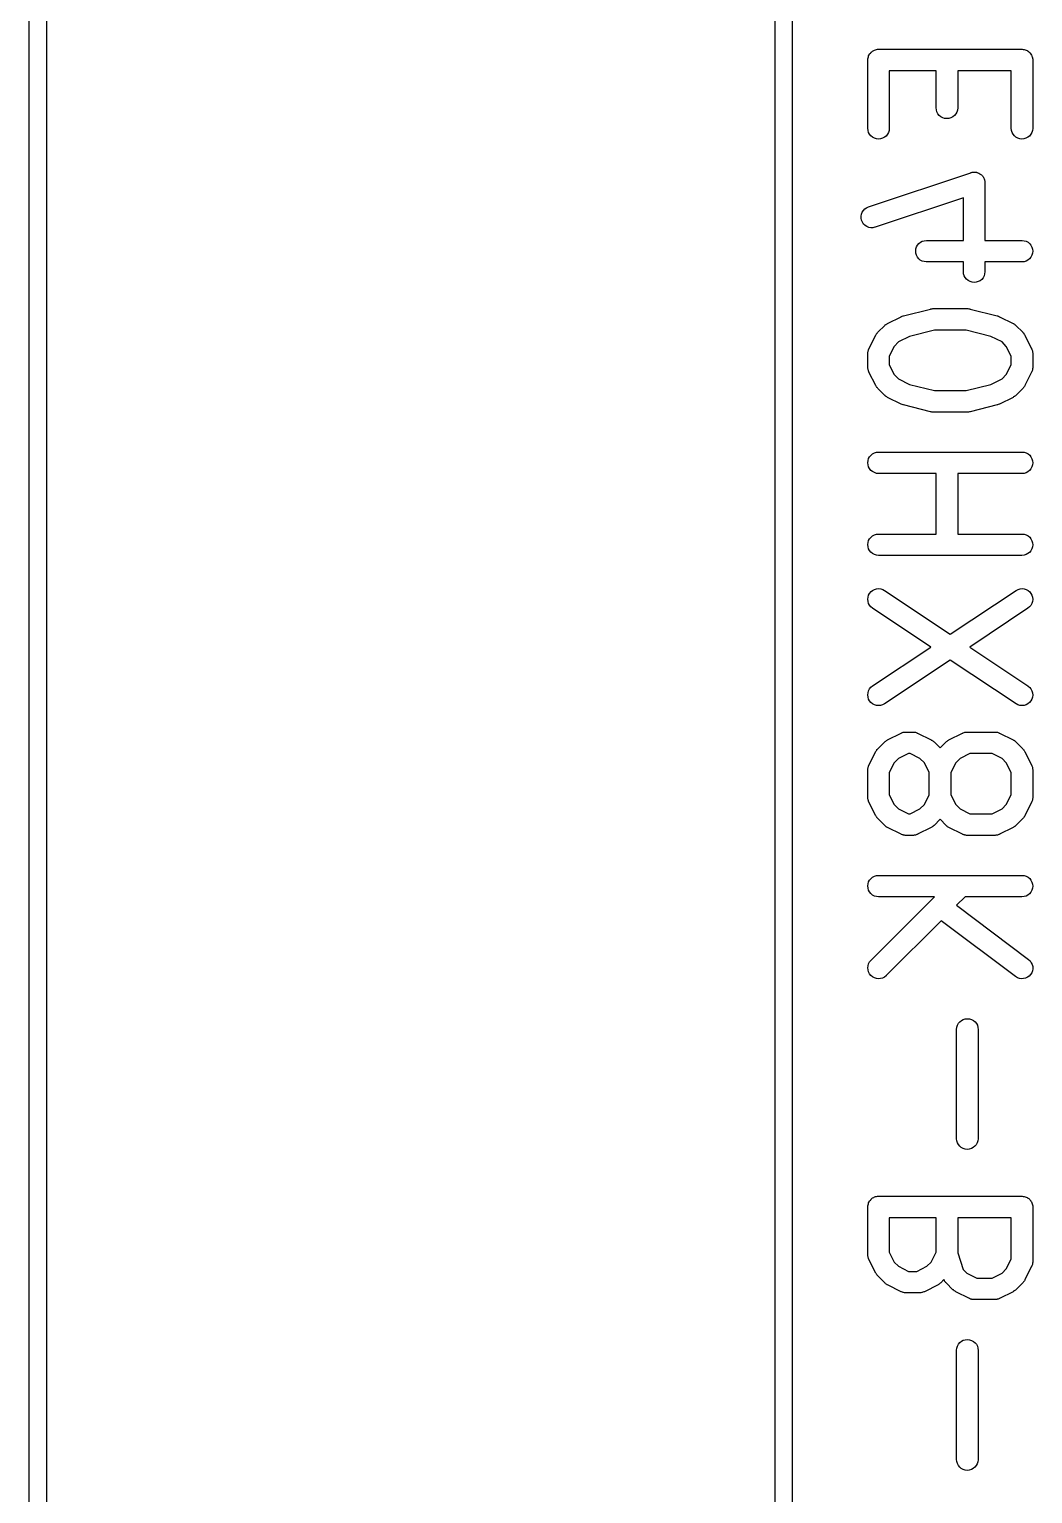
# Model space of a CAD drawing. Extents: x 128.2 to 145.3, y -152 to -87.2.
# Drawn here: x 128.15 to 135.15, y -130.2 to -119.99 of the extents above; entities that cross this region are included whole.
import ezdxf

# ---------------------------------------------------------------- set-up
doc = ezdxf.new("R2010")
doc.units = 0
doc.layers.add('BLACK', color=7, linetype='CONTINUOUS')

msp = doc.modelspace()

# ---------------------------------------------------------------- linework, layer by layer
at = {"layer": 'BLACK', "linetype": 'CONTINUOUS'}
for p, q in [((128.15, -139.757), (128.15, -88.8429)), ((128.27, -88.9), (128.27, -139.7)), ((133.35, -139.7), (133.35, -91.5)), ((133.47, -91.4429), (133.47, -139.757)), ((133.997, -120.204), (133.998, -120.197)), ((133.997, -120.205), (133.997, -120.204)), ((133.997, -120.204), (133.997, -120.204)), ((133.997, -120.204), (133.997, -120.204)), ((133.997, -120.204), (133.997, -120.204)), ((133.997, -120.681), (133.997, -120.205)), ((133.998, -120.197), (133.999, -120.19)), ((133.999, -120.189), (134.001, -120.182)), ((133.999, -120.19), (133.999, -120.189)), ((133.999, -120.189), (133.999, -120.189)), ((134.001, -120.182), (134.003, -120.176)), ((134.003, -120.175), (134.007, -120.169)), ((134.003, -120.176), (134.003, -120.175)), ((134.003, -120.175), (134.003, -120.175)), ((134.007, -120.169), (134.01, -120.163)), ((134.01, -120.162), (134.015, -120.157)), ((134.01, -120.163), (134.01, -120.162)), ((134.01, -120.163), (134.01, -120.163)), ((134.015, -120.157), (134.02, -120.152)), ((134.02, -120.151), (134.025, -120.147)), ((134.02, -120.152), (134.02, -120.151)), ((134.02, -120.151), (134.02, -120.151)), ((134.025, -120.147), (134.031, -120.142)), ((134.031, -120.142), (134.038, -120.139)), ((134.031, -120.142), (134.031, -120.142)), ((134.031, -120.142), (134.031, -120.142)), ((134.038, -120.139), (134.044, -120.135)), ((134.044, -120.135), (134.051, -120.133)), ((134.044, -120.135), (134.044, -120.135)), ((134.044, -120.135), (134.044, -120.135)), ((134.051, -120.133), (134.058, -120.131)), ((134.058, -120.131), (134.065, -120.13)), ((134.058, -120.131), (134.058, -120.131)), ((134.058, -120.131), (134.058, -120.131)), ((134.065, -120.13), (134.072, -120.13)), ((134.072, -120.13), (135.072, -120.13)), ((135.072, -120.13), (135.073, -120.13)), ((135.073, -120.13), (135.073, -120.13)), ((135.073, -120.13), (135.073, -120.13)), ((135.073, -120.13), (135.073, -120.13)), ((135.073, -120.13), (135.08, -120.131)), ((135.08, -120.131), (135.087, -120.131)), ((135.087, -120.131), (135.088, -120.131)), ((135.088, -120.131), (135.088, -120.131)), ((135.088, -120.131), (135.095, -120.134)), ((135.095, -120.134), (135.101, -120.136)), ((135.101, -120.136), (135.102, -120.136)), ((135.102, -120.136), (135.102, -120.136)), ((135.102, -120.136), (135.108, -120.139)), ((135.108, -120.139), (135.114, -120.143)), ((135.114, -120.143), (135.115, -120.143)), ((135.115, -120.143), (135.115, -120.143)), ((135.115, -120.143), (135.12, -120.147)), ((135.12, -120.147), (135.126, -120.152)), ((135.126, -120.152), (135.126, -120.152)), ((135.126, -120.152), (135.126, -120.152)), ((135.126, -120.152), (135.13, -120.158)), ((135.13, -120.158), (135.135, -120.163)), ((135.135, -120.163), (135.135, -120.163)), ((135.135, -120.163), (135.135, -120.164)), ((135.135, -120.164), (135.138, -120.17)), ((135.138, -120.17), (135.142, -120.176)), ((135.142, -120.176), (135.142, -120.176)), ((135.142, -120.176), (135.142, -120.177)), ((135.142, -120.177), (135.144, -120.183)), ((135.144, -120.183), (135.146, -120.19)), ((135.146, -120.19), (135.146, -120.19)), ((135.146, -120.19), (135.146, -120.191)), ((135.146, -120.191), (135.147, -120.198)), ((135.147, -120.198), (135.147, -120.205)), ((135.147, -120.205), (135.147, -120.681)), ((134.474, -120.28), (134.147, -120.28)), ((134.147, -120.28), (134.147, -120.681)), ((134.474, -120.538), (134.474, -120.28)), ((134.997, -120.28), (134.624, -120.28)), ((134.624, -120.28), (134.624, -120.538)), ((134.997, -120.681), (134.997, -120.28)), ((134.475, -120.553), (134.474, -120.538)), ((134.479, -120.567), (134.475, -120.553)), ((134.486, -120.58), (134.479, -120.567)), ((134.495, -120.591), (134.486, -120.58)), ((134.507, -120.6), (134.495, -120.591)), ((134.52, -120.607), (134.507, -120.6)), ((134.533, -120.612), (134.52, -120.607)), ((134.548, -120.613), (134.533, -120.612)), ((134.563, -120.612), (134.548, -120.613)), ((134.577, -120.608), (134.563, -120.612)), ((134.59, -120.601), (134.577, -120.608)), ((134.601, -120.592), (134.59, -120.601)), ((134.61, -120.58), (134.601, -120.592)), ((134.618, -120.568), (134.61, -120.58)), ((134.622, -120.554), (134.618, -120.568)), ((134.624, -120.539), (134.622, -120.554)), ((134.624, -120.538), (134.624, -120.539)), ((133.999, -120.696), (133.997, -120.681)), ((134.003, -120.71), (133.999, -120.696)), ((134.01, -120.722), (134.003, -120.71)), ((134.019, -120.734), (134.01, -120.722)), ((134.03, -120.743), (134.019, -120.734)), ((134.125, -120.735), (134.113, -120.744)), ((134.134, -120.723), (134.125, -120.735)), ((134.141, -120.71), (134.134, -120.723)), ((134.146, -120.697), (134.141, -120.71)), ((134.147, -120.682), (134.146, -120.697)), ((134.147, -120.681), (134.147, -120.682)), ((134.999, -120.696), (134.997, -120.681)), ((135.003, -120.71), (134.999, -120.696)), ((135.01, -120.722), (135.003, -120.71)), ((135.019, -120.734), (135.01, -120.722)), ((135.03, -120.743), (135.019, -120.734)), ((135.125, -120.735), (135.113, -120.744)), ((135.134, -120.723), (135.125, -120.735)), ((135.141, -120.71), (135.134, -120.723)), ((135.146, -120.697), (135.141, -120.71)), ((135.147, -120.682), (135.146, -120.697)), ((135.147, -120.681), (135.147, -120.682)), ((134.043, -120.75), (134.03, -120.743)), ((134.057, -120.754), (134.043, -120.75)), ((134.072, -120.756), (134.057, -120.754)), ((134.086, -120.755), (134.072, -120.756)), ((134.1, -120.75), (134.086, -120.755)), ((134.113, -120.744), (134.1, -120.75)), ((135.043, -120.75), (135.03, -120.743)), ((135.057, -120.754), (135.043, -120.75)), ((135.072, -120.756), (135.057, -120.754)), ((135.086, -120.755), (135.072, -120.756)), ((135.1, -120.75), (135.086, -120.755)), ((135.113, -120.744), (135.1, -120.75)), ((134.001, -121.229), (134.715, -120.991)), ((134.715, -120.991), (134.716, -120.99)), ((134.716, -120.99), (134.721, -120.989)), ((134.721, -120.989), (134.725, -120.988)), ((134.725, -120.988), (134.728, -120.988)), ((134.728, -120.988), (134.731, -120.987)), ((134.731, -120.987), (134.735, -120.987)), ((134.735, -120.987), (134.74, -120.987)), ((134.74, -120.987), (134.742, -120.987)), ((134.742, -120.987), (134.745, -120.987)), ((134.745, -120.987), (134.75, -120.988)), ((134.75, -120.988), (134.754, -120.988)), ((134.754, -120.988), (134.757, -120.989)), ((134.757, -120.989), (134.76, -120.99)), ((134.76, -120.99), (134.764, -120.991)), ((134.764, -120.991), (134.768, -120.993)), ((134.768, -120.993), (134.771, -120.994)), ((134.771, -120.994), (134.773, -120.995)), ((134.773, -120.995), (134.777, -120.998)), ((134.777, -120.998), (134.781, -121)), ((134.781, -121), (134.783, -121.002)), ((134.783, -121.002), (134.786, -121.003)), ((134.786, -121.003), (134.789, -121.006)), ((134.789, -121.006), (134.792, -121.009)), ((134.792, -121.009), (134.794, -121.011)), ((134.794, -121.011), (134.796, -121.013)), ((134.796, -121.013), (134.799, -121.017)), ((134.799, -121.017), (134.802, -121.02)), ((134.802, -121.02), (134.803, -121.023)), ((134.803, -121.023), (134.804, -121.025)), ((134.804, -121.025), (134.806, -121.029)), ((134.806, -121.029), (134.808, -121.033)), ((134.808, -121.033), (134.809, -121.036)), ((134.809, -121.036), (134.81, -121.039)), ((134.81, -121.039), (134.811, -121.043)), ((134.811, -121.043), (134.813, -121.047)), ((134.813, -121.047), (134.813, -121.05)), ((134.813, -121.05), (134.814, -121.053)), ((134.814, -121.053), (134.814, -121.057)), ((134.814, -121.057), (134.814, -121.062)), ((134.814, -121.062), (134.814, -121.463)), ((133.966, -121.254), (133.976, -121.243)), ((133.976, -121.243), (133.988, -121.235)), ((133.988, -121.235), (134.001, -121.229)), ((134.664, -121.166), (134.048, -121.371)), ((134.664, -121.463), (134.664, -121.166)), ((133.95, -121.294), (133.953, -121.28)), ((133.95, -121.309), (133.95, -121.294)), ((133.953, -121.323), (133.95, -121.309)), ((133.953, -121.28), (133.958, -121.266)), ((133.959, -121.337), (133.953, -121.323)), ((133.958, -121.266), (133.966, -121.254)), ((133.968, -121.349), (133.959, -121.337)), ((133.978, -121.359), (133.968, -121.349)), ((133.991, -121.367), (133.978, -121.359)), ((134.004, -121.372), (133.991, -121.367)), ((134.019, -121.375), (134.004, -121.372)), ((134.033, -121.375), (134.019, -121.375)), ((134.047, -121.371), (134.033, -121.375)), ((134.048, -121.371), (134.047, -121.371)), ((134.331, -121.538), (134.332, -121.523)), ((134.332, -121.552), (134.331, -121.538)), ((134.332, -121.523), (134.337, -121.509)), ((134.336, -121.566), (134.332, -121.552)), ((134.337, -121.509), (134.344, -121.496)), ((134.344, -121.496), (134.353, -121.485)), ((134.353, -121.485), (134.364, -121.476)), ((134.364, -121.476), (134.377, -121.469)), ((134.377, -121.469), (134.391, -121.465)), ((134.391, -121.465), (134.406, -121.463)), ((134.406, -121.463), (134.664, -121.463)), ((134.814, -121.463), (135.072, -121.463)), ((135.072, -121.463), (135.073, -121.463)), ((135.073, -121.463), (135.088, -121.465)), ((135.088, -121.465), (135.102, -121.469)), ((135.102, -121.469), (135.115, -121.476)), ((135.115, -121.476), (135.126, -121.486)), ((135.126, -121.486), (135.135, -121.497)), ((135.135, -121.497), (135.142, -121.51)), ((135.142, -121.51), (135.146, -121.524)), ((135.146, -121.524), (135.147, -121.539)), ((135.147, -121.539), (135.146, -121.553)), ((134.343, -121.579), (134.336, -121.566)), ((134.352, -121.591), (134.343, -121.579)), ((134.363, -121.6), (134.352, -121.591)), ((134.376, -121.607), (134.363, -121.6)), ((134.39, -121.611), (134.376, -121.607)), ((134.405, -121.613), (134.39, -121.611)), ((134.406, -121.613), (134.405, -121.613)), ((134.664, -121.613), (134.406, -121.613)), ((134.664, -121.681), (134.664, -121.613)), ((135.072, -121.613), (134.814, -121.613)), ((134.814, -121.613), (134.814, -121.681)), ((135.087, -121.612), (135.072, -121.613)), ((135.101, -121.607), (135.087, -121.612)), ((135.114, -121.601), (135.101, -121.607)), ((135.125, -121.591), (135.114, -121.601)), ((135.135, -121.58), (135.125, -121.591)), ((135.142, -121.567), (135.135, -121.58)), ((135.146, -121.553), (135.142, -121.567)), ((134.665, -121.696), (134.664, -121.681)), ((134.67, -121.71), (134.665, -121.696)), ((134.677, -121.722), (134.67, -121.71)), ((134.686, -121.734), (134.677, -121.722)), ((134.697, -121.743), (134.686, -121.734)), ((134.71, -121.75), (134.697, -121.743)), ((134.724, -121.754), (134.71, -121.75)), ((134.739, -121.756), (134.724, -121.754)), ((134.753, -121.755), (134.739, -121.756)), ((134.767, -121.75), (134.753, -121.755)), ((134.78, -121.744), (134.767, -121.75)), ((134.792, -121.735), (134.78, -121.744)), ((134.801, -121.723), (134.792, -121.735)), ((134.808, -121.71), (134.801, -121.723)), ((134.812, -121.697), (134.808, -121.71)), ((134.814, -121.682), (134.812, -121.697)), ((134.814, -121.681), (134.814, -121.682)), ((134.245, -121.989), (134.435, -121.942)), ((134.435, -121.942), (134.436, -121.941)), ((134.436, -121.941), (134.437, -121.941)), ((134.437, -121.941), (134.439, -121.941)), ((134.439, -121.941), (134.445, -121.94)), ((134.445, -121.94), (134.451, -121.939)), ((134.451, -121.939), (134.452, -121.939)), ((134.452, -121.939), (134.453, -121.939)), ((134.453, -121.939), (134.691, -121.939)), ((134.691, -121.939), (134.692, -121.939)), ((134.692, -121.939), (134.694, -121.939)), ((134.694, -121.939), (134.695, -121.939)), ((134.695, -121.939), (134.701, -121.94)), ((134.701, -121.94), (134.707, -121.941)), ((134.707, -121.941), (134.708, -121.941)), ((134.708, -121.941), (134.71, -121.942)), ((134.71, -121.942), (134.9, -121.989)), ((134.067, -122.104), (134.115, -122.056)), ((134.115, -122.056), (134.119, -122.053)), ((134.115, -122.056), (134.115, -122.056)), ((134.119, -122.053), (134.122, -122.05)), ((134.122, -122.05), (134.124, -122.049)), ((134.124, -122.049), (134.127, -122.047)), ((134.127, -122.047), (134.131, -122.045)), ((134.131, -122.045), (134.134, -122.042)), ((134.134, -122.042), (134.229, -121.995)), ((134.229, -121.995), (134.23, -121.994)), ((134.23, -121.994), (134.231, -121.994)), ((134.231, -121.994), (134.237, -121.992)), ((134.231, -121.994), (134.231, -121.994)), ((134.237, -121.992), (134.244, -121.989)), ((134.244, -121.989), (134.244, -121.989)), ((134.244, -121.989), (134.245, -121.989)), ((134.9, -121.989), (134.901, -121.989)), ((134.901, -121.989), (134.901, -121.99)), ((134.901, -121.99), (134.902, -121.99)), ((134.902, -121.99), (134.908, -121.992)), ((134.908, -121.992), (134.915, -121.995)), ((134.915, -121.995), (134.915, -121.995)), ((134.915, -121.995), (134.915, -121.995)), ((134.915, -121.995), (135.011, -122.042)), ((135.011, -122.042), (135.012, -122.043)), ((135.012, -122.043), (135.015, -122.045)), ((135.015, -122.045), (135.019, -122.047)), ((135.019, -122.047), (135.021, -122.049)), ((135.021, -122.049), (135.024, -122.051)), ((135.024, -122.051), (135.027, -122.054)), ((135.027, -122.054), (135.03, -122.056)), ((135.03, -122.056), (135.078, -122.104)), ((134.005, -122.219), (134.053, -122.124)), ((134.053, -122.123), (134.056, -122.119)), ((134.053, -122.124), (134.053, -122.123)), ((134.056, -122.119), (134.058, -122.115)), ((134.058, -122.115), (134.06, -122.113)), ((134.06, -122.113), (134.061, -122.11)), ((134.061, -122.11), (134.064, -122.107)), ((134.064, -122.107), (134.067, -122.104)), ((134.289, -122.133), (134.212, -122.171)), ((134.463, -122.089), (134.289, -122.133)), ((134.682, -122.089), (134.463, -122.089)), ((134.856, -122.133), (134.682, -122.089)), ((134.933, -122.171), (134.856, -122.133)), ((135.078, -122.104), (135.079, -122.105)), ((135.079, -122.105), (135.081, -122.108)), ((135.081, -122.108), (135.084, -122.111)), ((135.084, -122.111), (135.086, -122.114)), ((135.086, -122.114), (135.088, -122.116)), ((135.088, -122.116), (135.09, -122.12)), ((135.09, -122.12), (135.092, -122.124)), ((135.092, -122.124), (135.139, -122.219)), ((133.997, -122.251), (133.998, -122.249)), ((133.997, -122.252), (133.997, -122.251)), ((133.997, -122.348), (133.997, -122.252)), ((133.998, -122.242), (133.999, -122.237)), ((133.998, -122.247), (133.998, -122.242)), ((133.998, -122.249), (133.998, -122.247)), ((133.999, -122.237), (134, -122.235)), ((134, -122.233), (134.002, -122.228)), ((134, -122.235), (134, -122.233)), ((134.002, -122.228), (134.003, -122.223)), ((134.003, -122.223), (134.005, -122.221)), ((134.005, -122.221), (134.005, -122.219)), ((134.182, -122.202), (134.147, -122.27)), ((134.212, -122.171), (134.182, -122.202)), ((134.963, -122.202), (134.933, -122.171)), ((134.997, -122.27), (134.963, -122.202)), ((135.139, -122.219), (135.14, -122.22)), ((135.14, -122.22), (135.141, -122.222)), ((135.141, -122.222), (135.142, -122.224)), ((135.142, -122.224), (135.143, -122.229)), ((135.143, -122.229), (135.145, -122.234)), ((135.145, -122.234), (135.145, -122.236)), ((135.145, -122.236), (135.146, -122.238)), ((135.146, -122.238), (135.146, -122.243)), ((135.146, -122.243), (135.147, -122.248)), ((135.147, -122.248), (135.147, -122.25)), ((135.147, -122.25), (135.147, -122.252)), ((135.147, -122.252), (135.147, -122.348)), ((133.998, -122.35), (133.997, -122.348)), ((133.998, -122.352), (133.998, -122.35)), ((133.998, -122.357), (133.998, -122.352)), ((133.999, -122.362), (133.998, -122.357)), ((133.999, -122.364), (133.999, -122.362)), ((134, -122.366), (133.999, -122.364)), ((134.002, -122.371), (134, -122.366)), ((134.147, -122.27), (134.147, -122.33)), ((134.147, -122.33), (134.182, -122.398)), ((134.963, -122.398), (134.997, -122.33)), ((134.997, -122.33), (134.997, -122.27)), ((135.145, -122.367), (135.143, -122.372)), ((135.146, -122.363), (135.145, -122.365)), ((135.145, -122.365), (135.145, -122.367)), ((135.147, -122.353), (135.146, -122.358)), ((135.146, -122.358), (135.146, -122.363)), ((135.147, -122.348), (135.147, -122.349)), ((135.147, -122.349), (135.147, -122.351)), ((135.147, -122.351), (135.147, -122.353)), ((134.003, -122.376), (134.002, -122.371)), ((134.004, -122.378), (134.003, -122.376)), ((134.005, -122.38), (134.004, -122.378)), ((134.005, -122.381), (134.005, -122.38)), ((134.053, -122.476), (134.005, -122.381)), ((134.182, -122.398), (134.212, -122.429)), ((134.212, -122.429), (134.289, -122.467)), ((134.289, -122.467), (134.463, -122.511)), ((134.682, -122.511), (134.856, -122.467)), ((134.856, -122.467), (134.933, -122.429)), ((134.933, -122.429), (134.963, -122.398)), ((135.139, -122.381), (135.092, -122.476)), ((135.14, -122.379), (135.139, -122.381)), ((135.141, -122.377), (135.14, -122.379)), ((135.143, -122.372), (135.141, -122.377)), ((134.055, -122.48), (134.053, -122.476)), ((134.057, -122.484), (134.055, -122.48)), ((134.059, -122.486), (134.057, -122.484)), ((134.061, -122.489), (134.059, -122.486)), ((134.064, -122.492), (134.061, -122.489)), ((134.066, -122.495), (134.064, -122.492)), ((134.067, -122.496), (134.066, -122.495)), ((134.115, -122.544), (134.067, -122.496)), ((134.118, -122.546), (134.115, -122.544)), ((134.121, -122.549), (134.118, -122.546)), ((134.123, -122.551), (134.121, -122.549)), ((134.126, -122.553), (134.123, -122.551)), ((134.13, -122.555), (134.126, -122.553)), ((134.133, -122.557), (134.13, -122.555)), ((134.134, -122.558), (134.133, -122.557)), ((134.229, -122.605), (134.134, -122.558)), ((134.463, -122.511), (134.682, -122.511)), ((135.011, -122.558), (134.915, -122.605)), ((135.014, -122.555), (135.011, -122.558)), ((135.018, -122.553), (135.014, -122.555)), ((135.02, -122.551), (135.018, -122.553)), ((135.023, -122.55), (135.02, -122.551)), ((135.026, -122.547), (135.023, -122.55)), ((135.029, -122.544), (135.026, -122.547)), ((135.03, -122.544), (135.029, -122.544)), ((135.078, -122.496), (135.03, -122.544)), ((135.08, -122.493), (135.078, -122.496)), ((135.083, -122.49), (135.08, -122.493)), ((135.085, -122.487), (135.083, -122.49)), ((135.087, -122.485), (135.085, -122.487)), ((135.089, -122.481), (135.087, -122.485)), ((135.091, -122.477), (135.089, -122.481)), ((135.092, -122.476), (135.091, -122.477)), ((134.23, -122.605), (134.229, -122.605)), ((134.236, -122.608), (134.23, -122.605)), ((134.23, -122.605), (134.23, -122.605)), ((134.243, -122.61), (134.236, -122.608)), ((134.244, -122.611), (134.243, -122.61)), ((134.243, -122.61), (134.243, -122.61)), ((134.245, -122.611), (134.244, -122.611)), ((134.435, -122.658), (134.245, -122.611)), ((134.436, -122.659), (134.435, -122.658)), ((134.438, -122.659), (134.436, -122.659)), ((134.444, -122.66), (134.438, -122.659)), ((134.45, -122.661), (134.444, -122.66)), ((134.451, -122.661), (134.45, -122.661)), ((134.452, -122.661), (134.451, -122.661)), ((134.453, -122.661), (134.452, -122.661)), ((134.691, -122.661), (134.453, -122.661)), ((134.693, -122.661), (134.691, -122.661)), ((134.694, -122.661), (134.693, -122.661)), ((134.7, -122.66), (134.694, -122.661)), ((134.706, -122.659), (134.7, -122.66)), ((134.707, -122.659), (134.706, -122.659)), ((134.709, -122.659), (134.707, -122.659)), ((134.71, -122.658), (134.709, -122.659)), ((134.9, -122.611), (134.71, -122.658)), ((134.901, -122.611), (134.9, -122.611)), ((134.9, -122.611), (134.9, -122.611)), ((134.907, -122.608), (134.901, -122.611)), ((134.914, -122.606), (134.907, -122.608)), ((134.915, -122.606), (134.914, -122.606)), ((134.914, -122.606), (134.914, -122.606)), ((134.915, -122.605), (134.915, -122.606)), ((134.003, -122.985), (134.01, -122.972)), ((134.01, -122.972), (134.02, -122.961)), ((134.02, -122.961), (134.031, -122.952)), ((134.031, -122.952), (134.044, -122.945)), ((134.044, -122.945), (134.058, -122.941)), ((134.058, -122.941), (134.072, -122.939)), ((134.072, -122.939), (135.072, -122.939)), ((135.072, -122.939), (135.073, -122.939)), ((135.073, -122.939), (135.088, -122.941)), ((135.088, -122.941), (135.102, -122.945)), ((135.102, -122.945), (135.115, -122.952)), ((135.115, -122.952), (135.126, -122.962)), ((135.126, -122.962), (135.135, -122.973)), ((135.135, -122.973), (135.142, -122.986)), ((133.997, -123.014), (133.999, -122.999)), ((133.999, -123.028), (133.997, -123.014)), ((133.999, -122.999), (134.003, -122.985)), ((134.003, -123.042), (133.999, -123.028)), ((134.01, -123.055), (134.003, -123.042)), ((134.019, -123.067), (134.01, -123.055)), ((134.03, -123.076), (134.019, -123.067)), ((134.043, -123.083), (134.03, -123.076)), ((134.057, -123.088), (134.043, -123.083)), ((135.101, -123.084), (135.087, -123.088)), ((135.114, -123.077), (135.101, -123.084)), ((135.125, -123.068), (135.114, -123.077)), ((135.135, -123.056), (135.125, -123.068)), ((135.142, -123.043), (135.135, -123.056)), ((135.142, -122.986), (135.146, -123)), ((135.146, -123.029), (135.142, -123.043)), ((135.146, -123), (135.147, -123.015)), ((135.147, -123.015), (135.146, -123.029)), ((134.071, -123.089), (134.057, -123.088)), ((134.072, -123.089), (134.071, -123.089)), ((134.474, -123.089), (134.072, -123.089)), ((134.474, -123.511), (134.474, -123.089)), ((135.072, -123.089), (134.624, -123.089)), ((134.624, -123.089), (134.624, -123.511)), ((135.087, -123.088), (135.072, -123.089)), ((133.997, -123.585), (133.999, -123.571)), ((133.999, -123.6), (133.997, -123.585)), ((133.999, -123.571), (134.003, -123.557)), ((134.003, -123.557), (134.01, -123.544)), ((134.01, -123.544), (134.02, -123.532)), ((134.02, -123.532), (134.031, -123.523)), ((134.031, -123.523), (134.044, -123.516)), ((134.044, -123.516), (134.058, -123.512)), ((134.058, -123.512), (134.072, -123.511)), ((134.072, -123.511), (134.474, -123.511)), ((134.624, -123.511), (135.072, -123.511)), ((135.072, -123.511), (135.073, -123.511)), ((135.073, -123.511), (135.088, -123.512)), ((135.088, -123.512), (135.102, -123.517)), ((135.102, -123.517), (135.115, -123.524)), ((135.115, -123.524), (135.126, -123.533)), ((135.126, -123.533), (135.135, -123.545)), ((135.135, -123.545), (135.142, -123.558)), ((135.142, -123.558), (135.146, -123.572)), ((135.146, -123.572), (135.147, -123.586)), ((135.147, -123.586), (135.146, -123.601)), ((134.003, -123.614), (133.999, -123.6)), ((134.01, -123.627), (134.003, -123.614)), ((134.019, -123.638), (134.01, -123.627)), ((134.03, -123.648), (134.019, -123.638)), ((134.043, -123.655), (134.03, -123.648)), ((134.057, -123.659), (134.043, -123.655)), ((134.071, -123.661), (134.057, -123.659)), ((134.072, -123.661), (134.071, -123.661)), ((135.072, -123.661), (134.072, -123.661)), ((135.087, -123.659), (135.072, -123.661)), ((135.101, -123.655), (135.087, -123.659)), ((135.114, -123.648), (135.101, -123.655)), ((135.125, -123.639), (135.114, -123.648)), ((135.135, -123.628), (135.125, -123.639)), ((135.142, -123.615), (135.135, -123.628)), ((135.146, -123.601), (135.142, -123.615)), ((134.031, -123.904), (134.044, -123.897)), ((134.044, -123.897), (134.058, -123.893)), ((134.058, -123.893), (134.072, -123.892)), ((134.072, -123.892), (134.087, -123.893)), ((134.087, -123.893), (134.101, -123.897)), ((134.101, -123.897), (134.114, -123.904)), ((135.032, -123.904), (135.045, -123.897)), ((135.045, -123.897), (135.059, -123.893)), ((135.059, -123.893), (135.073, -123.892)), ((135.073, -123.892), (135.088, -123.893)), ((135.088, -123.893), (135.102, -123.898)), ((135.102, -123.898), (135.115, -123.905)), ((133.997, -123.966), (133.999, -123.951)), ((133.999, -123.981), (133.997, -123.966)), ((133.999, -123.951), (134.003, -123.937)), ((134.003, -123.995), (133.999, -123.981)), ((134.003, -123.937), (134.01, -123.925)), ((134.01, -124.008), (134.003, -123.995)), ((134.01, -123.925), (134.02, -123.913)), ((134.02, -123.913), (134.031, -123.904)), ((134.114, -123.904), (134.572, -124.21)), ((134.572, -124.21), (135.031, -123.904)), ((135.031, -123.904), (135.032, -123.904)), ((135.115, -123.905), (135.126, -123.914)), ((135.126, -123.914), (135.135, -123.925)), ((135.135, -123.925), (135.142, -123.938)), ((135.142, -123.996), (135.135, -124.009)), ((135.142, -123.938), (135.146, -123.952)), ((135.146, -123.982), (135.142, -123.996)), ((135.146, -123.952), (135.147, -123.967)), ((135.147, -123.967), (135.146, -123.982)), ((134.019, -124.019), (134.01, -124.008)), ((134.03, -124.028), (134.019, -124.019)), ((134.031, -124.029), (134.03, -124.028)), ((134.437, -124.3), (134.031, -124.029)), ((135.114, -124.029), (134.708, -124.3)), ((135.125, -124.02), (135.114, -124.029)), ((135.135, -124.009), (135.125, -124.02)), ((134.031, -124.571), (134.437, -124.3)), ((134.708, -124.3), (135.114, -124.571)), ((134.572, -124.39), (134.114, -124.696)), ((135.031, -124.696), (134.572, -124.39)), ((133.999, -124.618), (134.003, -124.604)), ((134.003, -124.604), (134.01, -124.591)), ((134.01, -124.591), (134.019, -124.58)), ((134.019, -124.58), (134.031, -124.571)), ((135.114, -124.571), (135.115, -124.572)), ((135.115, -124.572), (135.126, -124.581)), ((135.126, -124.581), (135.135, -124.592)), ((135.135, -124.592), (135.142, -124.605)), ((135.142, -124.605), (135.146, -124.619)), ((133.997, -124.633), (133.999, -124.618)), ((133.999, -124.648), (133.997, -124.633)), ((134.003, -124.662), (133.999, -124.648)), ((134.01, -124.674), (134.003, -124.662)), ((134.019, -124.686), (134.01, -124.674)), ((134.03, -124.695), (134.019, -124.686)), ((134.043, -124.702), (134.03, -124.695)), ((134.057, -124.707), (134.043, -124.702)), ((134.071, -124.708), (134.057, -124.707)), ((134.086, -124.707), (134.071, -124.708)), ((134.1, -124.703), (134.086, -124.707)), ((134.113, -124.696), (134.1, -124.703)), ((134.114, -124.696), (134.113, -124.696)), ((135.044, -124.703), (135.031, -124.696)), ((135.058, -124.707), (135.044, -124.703)), ((135.072, -124.708), (135.058, -124.707)), ((135.087, -124.707), (135.072, -124.708)), ((135.101, -124.703), (135.087, -124.707)), ((135.114, -124.696), (135.101, -124.703)), ((135.125, -124.687), (135.114, -124.696)), ((135.134, -124.675), (135.125, -124.687)), ((135.141, -124.663), (135.134, -124.675)), ((135.146, -124.649), (135.141, -124.663)), ((135.146, -124.619), (135.147, -124.634)), ((135.147, -124.634), (135.146, -124.649)), ((134.134, -124.947), (134.229, -124.9)), ((134.229, -124.9), (134.23, -124.899)), ((134.23, -124.899), (134.232, -124.898)), ((134.232, -124.898), (134.234, -124.897)), ((134.234, -124.897), (134.239, -124.896)), ((134.239, -124.896), (134.244, -124.894)), ((134.244, -124.894), (134.246, -124.894)), ((134.246, -124.894), (134.248, -124.893)), ((134.248, -124.893), (134.253, -124.893)), ((134.253, -124.893), (134.258, -124.892)), ((134.258, -124.892), (134.261, -124.892)), ((134.261, -124.892), (134.263, -124.892)), ((134.263, -124.892), (134.31, -124.892)), ((134.31, -124.892), (134.312, -124.892)), ((134.312, -124.892), (134.314, -124.892)), ((134.314, -124.892), (134.316, -124.892)), ((134.316, -124.892), (134.321, -124.893)), ((134.321, -124.893), (134.326, -124.893)), ((134.326, -124.893), (134.328, -124.894)), ((134.328, -124.894), (134.33, -124.894)), ((134.33, -124.894), (134.335, -124.896)), ((134.335, -124.896), (134.34, -124.898)), ((134.34, -124.898), (134.342, -124.899)), ((134.342, -124.899), (134.344, -124.9)), ((134.344, -124.9), (134.439, -124.947)), ((134.563, -124.947), (134.658, -124.9)), ((134.658, -124.9), (134.659, -124.899)), ((134.659, -124.899), (134.661, -124.898)), ((134.661, -124.898), (134.663, -124.897)), ((134.663, -124.897), (134.668, -124.896)), ((134.668, -124.896), (134.673, -124.894)), ((134.673, -124.894), (134.675, -124.894)), ((134.675, -124.894), (134.677, -124.893)), ((134.677, -124.893), (134.682, -124.893)), ((134.682, -124.893), (134.687, -124.892)), ((134.687, -124.892), (134.689, -124.892)), ((134.689, -124.892), (134.691, -124.892)), ((134.691, -124.892), (134.882, -124.892)), ((134.882, -124.892), (134.883, -124.892)), ((134.883, -124.892), (134.885, -124.892)), ((134.885, -124.892), (134.887, -124.892)), ((134.887, -124.892), (134.892, -124.893)), ((134.892, -124.893), (134.897, -124.893)), ((134.897, -124.893), (134.9, -124.894)), ((134.9, -124.894), (134.902, -124.894)), ((134.902, -124.894), (134.907, -124.896)), ((134.907, -124.896), (134.911, -124.898)), ((134.911, -124.898), (134.913, -124.899)), ((134.913, -124.899), (134.915, -124.9)), ((134.915, -124.9), (135.011, -124.947)), ((134.053, -125.027), (134.056, -125.024)), ((134.056, -125.024), (134.058, -125.02)), ((134.058, -125.02), (134.06, -125.018)), ((134.06, -125.018), (134.061, -125.015)), ((134.061, -125.015), (134.064, -125.012)), ((134.064, -125.012), (134.067, -125.009)), ((134.067, -125.009), (134.115, -124.961)), ((134.115, -124.961), (134.119, -124.958)), ((134.115, -124.961), (134.115, -124.961)), ((134.119, -124.958), (134.122, -124.955)), ((134.122, -124.955), (134.124, -124.953)), ((134.124, -124.953), (134.127, -124.951)), ((134.127, -124.951), (134.131, -124.949)), ((134.131, -124.949), (134.134, -124.947)), ((134.439, -124.947), (134.44, -124.948)), ((134.44, -124.948), (134.444, -124.95)), ((134.444, -124.95), (134.447, -124.952)), ((134.447, -124.952), (134.45, -124.954)), ((134.45, -124.954), (134.452, -124.956)), ((134.452, -124.956), (134.455, -124.959)), ((134.455, -124.959), (134.459, -124.961)), ((134.459, -124.961), (134.501, -125.003)), ((134.501, -125.003), (134.543, -124.961)), ((134.543, -124.961), (134.544, -124.961)), ((134.544, -124.961), (134.547, -124.958)), ((134.547, -124.958), (134.55, -124.955)), ((134.55, -124.955), (134.553, -124.953)), ((134.553, -124.953), (134.555, -124.951)), ((134.555, -124.951), (134.559, -124.949)), ((134.559, -124.949), (134.563, -124.947)), ((135.011, -124.947), (135.012, -124.948)), ((135.012, -124.948), (135.015, -124.95)), ((135.015, -124.95), (135.019, -124.952)), ((135.019, -124.952), (135.021, -124.954)), ((135.021, -124.954), (135.024, -124.956)), ((135.024, -124.956), (135.027, -124.959)), ((135.027, -124.959), (135.03, -124.961)), ((135.03, -124.961), (135.078, -125.009)), ((135.078, -125.009), (135.079, -125.01)), ((135.079, -125.01), (135.081, -125.013)), ((135.081, -125.013), (135.084, -125.016)), ((135.084, -125.016), (135.086, -125.019)), ((135.086, -125.019), (135.088, -125.021)), ((135.088, -125.021), (135.09, -125.025)), ((135.09, -125.025), (135.092, -125.028)), ((134.003, -125.128), (134.005, -125.126)), ((134.005, -125.124), (134.053, -125.028)), ((134.005, -125.126), (134.005, -125.124)), ((134.053, -125.028), (134.053, -125.027)), ((134.182, -125.106), (134.147, -125.175)), ((134.212, -125.076), (134.182, -125.106)), ((134.281, -125.042), (134.212, -125.076)), ((134.293, -125.042), (134.281, -125.042)), ((134.361, -125.076), (134.293, -125.042)), ((134.392, -125.106), (134.361, -125.076)), ((134.426, -125.175), (134.392, -125.106)), ((134.61, -125.106), (134.576, -125.175)), ((134.641, -125.076), (134.61, -125.106)), ((134.709, -125.042), (134.641, -125.076)), ((134.864, -125.042), (134.709, -125.042)), ((134.933, -125.076), (134.864, -125.042)), ((134.963, -125.106), (134.933, -125.076)), ((134.997, -125.175), (134.963, -125.106)), ((135.092, -125.028), (135.139, -125.124)), ((135.139, -125.124), (135.14, -125.125)), ((135.14, -125.125), (135.141, -125.127)), ((135.141, -125.127), (135.142, -125.129)), ((133.997, -125.156), (133.998, -125.154)), ((133.997, -125.157), (133.997, -125.156)), ((133.997, -125.348), (133.997, -125.157)), ((133.998, -125.147), (133.999, -125.142)), ((133.998, -125.152), (133.998, -125.147)), ((133.998, -125.154), (133.998, -125.152)), ((133.999, -125.142), (134, -125.139)), ((134, -125.137), (134.002, -125.132)), ((134, -125.139), (134, -125.137)), ((134.002, -125.132), (134.003, -125.128)), ((134.147, -125.175), (134.147, -125.33)), ((134.426, -125.33), (134.426, -125.175)), ((134.576, -125.175), (134.576, -125.33)), ((134.997, -125.33), (134.997, -125.175)), ((135.142, -125.129), (135.143, -125.133)), ((135.143, -125.133), (135.145, -125.138)), ((135.145, -125.138), (135.145, -125.14)), ((135.145, -125.14), (135.146, -125.143)), ((135.146, -125.143), (135.146, -125.148)), ((135.146, -125.148), (135.147, -125.153)), ((135.147, -125.153), (135.147, -125.155)), ((135.147, -125.155), (135.147, -125.157)), ((135.147, -125.157), (135.147, -125.348)), ((134.147, -125.33), (134.182, -125.398)), ((134.392, -125.398), (134.426, -125.33)), ((134.576, -125.33), (134.61, -125.398)), ((134.963, -125.398), (134.997, -125.33)), ((133.998, -125.35), (133.997, -125.348)), ((133.998, -125.352), (133.998, -125.35)), ((133.998, -125.357), (133.998, -125.352)), ((133.999, -125.362), (133.998, -125.357)), ((133.999, -125.364), (133.999, -125.362)), ((134, -125.366), (133.999, -125.364)), ((134.002, -125.371), (134, -125.366)), ((134.003, -125.376), (134.002, -125.371)), ((134.004, -125.378), (134.003, -125.376)), ((134.005, -125.38), (134.004, -125.378)), ((134.005, -125.381), (134.005, -125.38)), ((134.053, -125.476), (134.005, -125.381)), ((134.182, -125.398), (134.212, -125.429)), ((134.212, -125.429), (134.281, -125.463)), ((134.293, -125.463), (134.361, -125.429)), ((134.361, -125.429), (134.392, -125.398)), ((134.61, -125.398), (134.641, -125.429)), ((134.641, -125.429), (134.709, -125.463)), ((134.864, -125.463), (134.933, -125.429)), ((134.933, -125.429), (134.963, -125.398)), ((135.139, -125.381), (135.092, -125.476)), ((135.14, -125.379), (135.139, -125.381)), ((135.141, -125.377), (135.14, -125.379)), ((135.143, -125.372), (135.141, -125.377)), ((135.145, -125.367), (135.143, -125.372)), ((135.146, -125.363), (135.145, -125.365)), ((135.145, -125.365), (135.145, -125.367)), ((135.147, -125.353), (135.146, -125.358)), ((135.146, -125.358), (135.146, -125.363)), ((135.147, -125.348), (135.147, -125.349)), ((135.147, -125.349), (135.147, -125.351)), ((135.147, -125.351), (135.147, -125.353)), ((134.055, -125.48), (134.053, -125.476)), ((134.057, -125.484), (134.055, -125.48)), ((134.059, -125.486), (134.057, -125.484)), ((134.061, -125.489), (134.059, -125.486)), ((134.064, -125.492), (134.061, -125.489)), ((134.066, -125.495), (134.064, -125.492)), ((134.067, -125.496), (134.066, -125.495)), ((134.115, -125.544), (134.067, -125.496)), ((134.281, -125.463), (134.293, -125.463)), ((134.501, -125.501), (134.459, -125.544)), ((134.543, -125.544), (134.501, -125.501)), ((134.709, -125.463), (134.864, -125.463)), ((135.078, -125.496), (135.03, -125.544)), ((135.08, -125.493), (135.078, -125.496)), ((135.083, -125.49), (135.08, -125.493)), ((135.085, -125.487), (135.083, -125.49)), ((135.087, -125.485), (135.085, -125.487)), ((135.089, -125.481), (135.087, -125.485)), ((135.091, -125.477), (135.089, -125.481)), ((135.092, -125.476), (135.091, -125.477)), ((134.118, -125.546), (134.115, -125.544)), ((134.121, -125.549), (134.118, -125.546)), ((134.123, -125.551), (134.121, -125.549)), ((134.126, -125.553), (134.123, -125.551)), ((134.13, -125.555), (134.126, -125.553)), ((134.133, -125.557), (134.13, -125.555)), ((134.134, -125.558), (134.133, -125.557)), ((134.229, -125.605), (134.134, -125.558)), ((134.231, -125.606), (134.229, -125.605)), ((134.233, -125.607), (134.231, -125.606)), ((134.238, -125.609), (134.233, -125.607)), ((134.243, -125.61), (134.238, -125.609)), ((134.245, -125.611), (134.243, -125.61)), ((134.247, -125.611), (134.245, -125.611)), ((134.252, -125.612), (134.247, -125.611)), ((134.257, -125.613), (134.252, -125.612)), ((134.26, -125.613), (134.257, -125.613)), ((134.262, -125.613), (134.26, -125.613)), ((134.263, -125.613), (134.262, -125.613)), ((134.31, -125.613), (134.263, -125.613)), ((134.313, -125.613), (134.31, -125.613)), ((134.315, -125.613), (134.313, -125.613)), ((134.32, -125.612), (134.315, -125.613)), ((134.325, -125.612), (134.32, -125.612)), ((134.327, -125.611), (134.325, -125.612)), ((134.329, -125.611), (134.327, -125.611)), ((134.334, -125.609), (134.329, -125.611)), ((134.339, -125.607), (134.334, -125.609)), ((134.341, -125.606), (134.339, -125.607)), ((134.343, -125.606), (134.341, -125.606)), ((134.344, -125.605), (134.343, -125.606)), ((134.439, -125.558), (134.344, -125.605)), ((134.443, -125.555), (134.439, -125.558)), ((134.447, -125.553), (134.443, -125.555)), ((134.449, -125.551), (134.447, -125.553)), ((134.452, -125.55), (134.449, -125.551)), ((134.455, -125.547), (134.452, -125.55)), ((134.458, -125.544), (134.455, -125.547)), ((134.459, -125.544), (134.458, -125.544)), ((134.546, -125.546), (134.543, -125.544)), ((134.549, -125.549), (134.546, -125.546)), ((134.552, -125.551), (134.549, -125.549)), ((134.554, -125.553), (134.552, -125.551)), ((134.558, -125.555), (134.554, -125.553)), ((134.562, -125.557), (134.558, -125.555)), ((134.563, -125.558), (134.562, -125.557)), ((134.658, -125.605), (134.563, -125.558)), ((134.66, -125.606), (134.658, -125.605)), ((134.662, -125.607), (134.66, -125.606)), ((134.667, -125.609), (134.662, -125.607)), ((134.672, -125.61), (134.667, -125.609)), ((134.674, -125.611), (134.672, -125.61)), ((134.676, -125.611), (134.674, -125.611)), ((134.681, -125.612), (134.676, -125.611)), ((134.686, -125.613), (134.681, -125.612)), ((134.688, -125.613), (134.686, -125.613)), ((134.69, -125.613), (134.688, -125.613)), ((134.691, -125.613), (134.69, -125.613)), ((134.882, -125.613), (134.691, -125.613)), ((134.884, -125.613), (134.882, -125.613)), ((134.886, -125.613), (134.884, -125.613)), ((134.891, -125.612), (134.886, -125.613)), ((134.896, -125.612), (134.891, -125.612)), ((134.899, -125.611), (134.896, -125.612)), ((134.901, -125.611), (134.899, -125.611)), ((134.906, -125.609), (134.901, -125.611)), ((134.91, -125.607), (134.906, -125.609)), ((134.912, -125.606), (134.91, -125.607)), ((134.915, -125.606), (134.912, -125.606)), ((135.011, -125.558), (134.915, -125.605)), ((134.915, -125.605), (134.915, -125.606)), ((135.014, -125.555), (135.011, -125.558)), ((135.018, -125.553), (135.014, -125.555)), ((135.02, -125.551), (135.018, -125.553)), ((135.023, -125.55), (135.02, -125.551)), ((135.026, -125.547), (135.023, -125.55)), ((135.029, -125.544), (135.026, -125.547)), ((135.03, -125.544), (135.029, -125.544)), ((133.999, -125.952), (134.003, -125.938)), ((134.003, -125.938), (134.01, -125.925)), ((134.01, -125.925), (134.02, -125.913)), ((134.02, -125.913), (134.031, -125.904)), ((134.031, -125.904), (134.044, -125.897)), ((134.044, -125.897), (134.058, -125.893)), ((134.058, -125.893), (134.072, -125.892)), ((134.072, -125.892), (135.072, -125.892)), ((135.072, -125.892), (135.073, -125.892)), ((135.073, -125.892), (135.088, -125.893)), ((135.088, -125.893), (135.102, -125.898)), ((135.102, -125.898), (135.115, -125.905)), ((135.115, -125.905), (135.126, -125.914)), ((135.126, -125.914), (135.135, -125.926)), ((135.135, -125.926), (135.142, -125.939)), ((135.142, -125.939), (135.146, -125.953)), ((133.997, -125.966), (133.999, -125.952)), ((133.999, -125.981), (133.997, -125.966)), ((134.003, -125.995), (133.999, -125.981)), ((134.01, -126.008), (134.003, -125.995)), ((134.019, -126.019), (134.01, -126.008)), ((134.03, -126.029), (134.019, -126.019)), ((134.019, -126.485), (134.463, -126.042)), ((134.043, -126.036), (134.03, -126.029)), ((134.057, -126.04), (134.043, -126.036)), ((134.071, -126.042), (134.057, -126.04)), ((134.072, -126.042), (134.071, -126.042)), ((134.463, -126.042), (134.072, -126.042)), ((134.675, -126.042), (134.615, -126.101)), ((135.072, -126.042), (134.675, -126.042)), ((135.087, -126.04), (135.072, -126.042)), ((135.101, -126.036), (135.087, -126.04)), ((135.114, -126.029), (135.101, -126.036)), ((135.125, -126.02), (135.114, -126.029)), ((135.135, -126.009), (135.125, -126.02)), ((135.142, -125.996), (135.135, -126.009)), ((135.146, -125.982), (135.142, -125.996)), ((135.146, -125.953), (135.147, -125.967)), ((135.147, -125.967), (135.146, -125.982)), ((134.615, -126.101), (135.117, -126.478)), ((134.508, -126.209), (134.125, -126.591)), ((135.027, -126.598), (134.508, -126.209)), ((133.997, -126.538), (133.999, -126.523)), ((133.999, -126.552), (133.997, -126.538)), ((133.999, -126.523), (134.003, -126.509)), ((134.003, -126.566), (133.999, -126.552)), ((134.003, -126.509), (134.01, -126.496)), ((134.01, -126.496), (134.019, -126.485)), ((135.117, -126.478), (135.118, -126.479)), ((135.118, -126.479), (135.129, -126.489)), ((135.129, -126.489), (135.137, -126.501)), ((135.137, -126.501), (135.143, -126.514)), ((135.145, -126.557), (135.14, -126.571)), ((135.143, -126.514), (135.147, -126.528)), ((135.147, -126.543), (135.145, -126.557)), ((135.147, -126.528), (135.147, -126.543)), ((134.01, -126.579), (134.003, -126.566)), ((134.019, -126.591), (134.01, -126.579)), ((134.03, -126.6), (134.019, -126.591)), ((134.043, -126.607), (134.03, -126.6)), ((134.057, -126.612), (134.043, -126.607)), ((134.072, -126.613), (134.057, -126.612)), ((134.086, -126.612), (134.072, -126.613)), ((134.1, -126.608), (134.086, -126.612)), ((134.113, -126.601), (134.1, -126.608)), ((134.125, -126.592), (134.113, -126.601)), ((134.125, -126.591), (134.125, -126.592)), ((135.04, -126.606), (135.027, -126.598)), ((135.054, -126.611), (135.04, -126.606)), ((135.068, -126.613), (135.054, -126.611)), ((135.083, -126.612), (135.068, -126.613)), ((135.097, -126.609), (135.083, -126.612)), ((135.11, -126.603), (135.097, -126.609)), ((135.122, -126.594), (135.11, -126.603)), ((135.132, -126.584), (135.122, -126.594)), ((135.14, -126.571), (135.132, -126.584)), ((134.616, -126.966), (134.618, -126.951)), ((134.616, -126.967), (134.616, -126.966)), ((134.618, -126.951), (134.622, -126.937)), ((134.622, -126.937), (134.63, -126.924)), ((134.63, -126.924), (134.639, -126.913)), ((134.639, -126.913), (134.65, -126.904)), ((134.65, -126.904), (134.663, -126.897)), ((134.663, -126.897), (134.677, -126.893)), ((134.677, -126.893), (134.692, -126.892)), ((134.692, -126.892), (134.707, -126.893)), ((134.707, -126.893), (134.72, -126.898)), ((134.72, -126.898), (134.733, -126.904)), ((134.733, -126.904), (134.745, -126.914)), ((134.745, -126.914), (134.754, -126.925)), ((134.754, -126.925), (134.761, -126.938)), ((134.761, -126.938), (134.765, -126.952)), ((134.765, -126.952), (134.766, -126.967)), ((134.616, -127.729), (134.616, -126.967)), ((134.766, -126.967), (134.766, -127.729)), ((134.618, -127.743), (134.616, -127.729)), ((134.622, -127.757), (134.618, -127.743)), ((134.629, -127.77), (134.622, -127.757)), ((134.638, -127.781), (134.629, -127.77)), ((134.649, -127.791), (134.638, -127.781)), ((134.744, -127.782), (134.732, -127.791)), ((134.753, -127.771), (134.744, -127.782)), ((134.76, -127.758), (134.753, -127.771)), ((134.765, -127.744), (134.76, -127.758)), ((134.766, -127.73), (134.765, -127.744)), ((134.766, -127.729), (134.766, -127.73)), ((134.662, -127.798), (134.649, -127.791)), ((134.676, -127.802), (134.662, -127.798)), ((134.691, -127.804), (134.676, -127.802)), ((134.705, -127.802), (134.691, -127.804)), ((134.72, -127.798), (134.705, -127.802)), ((134.732, -127.791), (134.72, -127.798)), ((133.998, -128.197), (133.999, -128.19)), ((133.999, -128.189), (134.001, -128.182)), ((133.999, -128.19), (133.999, -128.189)), ((133.999, -128.189), (133.999, -128.189)), ((134.001, -128.182), (134.003, -128.176)), ((134.003, -128.175), (134.007, -128.169)), ((134.003, -128.176), (134.003, -128.175)), ((134.003, -128.175), (134.003, -128.175)), ((134.007, -128.169), (134.01, -128.163)), ((134.01, -128.162), (134.015, -128.157)), ((134.01, -128.163), (134.01, -128.162)), ((134.01, -128.163), (134.01, -128.163)), ((134.015, -128.157), (134.02, -128.152)), ((134.02, -128.151), (134.025, -128.147)), ((134.02, -128.152), (134.02, -128.151)), ((134.02, -128.151), (134.02, -128.151)), ((134.025, -128.147), (134.031, -128.142)), ((134.031, -128.142), (134.038, -128.139)), ((134.031, -128.142), (134.031, -128.142)), ((134.031, -128.142), (134.031, -128.142)), ((134.038, -128.139), (134.044, -128.135)), ((134.044, -128.135), (134.051, -128.133)), ((134.044, -128.135), (134.044, -128.135)), ((134.044, -128.135), (134.044, -128.135)), ((134.051, -128.133), (134.058, -128.131)), ((134.058, -128.131), (134.065, -128.13)), ((134.058, -128.131), (134.058, -128.131)), ((134.058, -128.131), (134.058, -128.131)), ((134.065, -128.13), (134.072, -128.13)), ((134.072, -128.13), (135.072, -128.13)), ((135.072, -128.13), (135.073, -128.13)), ((135.073, -128.13), (135.073, -128.13)), ((135.073, -128.13), (135.073, -128.13)), ((135.073, -128.13), (135.073, -128.13)), ((135.073, -128.13), (135.08, -128.131)), ((135.08, -128.131), (135.087, -128.131)), ((135.087, -128.131), (135.088, -128.131)), ((135.088, -128.131), (135.088, -128.131)), ((135.088, -128.131), (135.095, -128.134)), ((135.095, -128.134), (135.101, -128.136)), ((135.101, -128.136), (135.102, -128.136)), ((135.102, -128.136), (135.102, -128.136)), ((135.102, -128.136), (135.108, -128.139)), ((135.108, -128.139), (135.114, -128.143)), ((135.114, -128.143), (135.115, -128.143)), ((135.115, -128.143), (135.115, -128.143)), ((135.115, -128.143), (135.12, -128.147)), ((135.12, -128.147), (135.126, -128.152)), ((135.126, -128.152), (135.126, -128.152)), ((135.126, -128.152), (135.126, -128.152)), ((135.126, -128.152), (135.13, -128.158)), ((135.13, -128.158), (135.135, -128.163)), ((135.135, -128.163), (135.135, -128.163)), ((135.135, -128.163), (135.135, -128.164)), ((135.135, -128.164), (135.138, -128.17)), ((135.138, -128.17), (135.142, -128.176)), ((135.142, -128.176), (135.142, -128.176)), ((135.142, -128.176), (135.142, -128.177)), ((135.142, -128.177), (135.144, -128.183)), ((135.144, -128.183), (135.146, -128.19)), ((135.146, -128.19), (135.146, -128.19)), ((135.146, -128.19), (135.146, -128.191)), ((135.146, -128.191), (135.147, -128.198)), ((133.997, -128.204), (133.998, -128.197)), ((133.997, -128.205), (133.997, -128.204)), ((133.997, -128.204), (133.997, -128.204)), ((133.997, -128.204), (133.997, -128.204)), ((133.997, -128.204), (133.997, -128.204)), ((133.997, -128.538), (133.997, -128.205)), ((134.147, -128.28), (134.147, -128.52)), ((134.474, -128.28), (134.147, -128.28)), ((134.474, -128.52), (134.474, -128.28)), ((134.624, -128.28), (134.624, -128.526)), ((134.997, -128.28), (134.624, -128.28)), ((134.997, -128.568), (134.997, -128.28)), ((135.147, -128.198), (135.147, -128.205)), ((135.147, -128.205), (135.147, -128.586)), ((133.998, -128.54), (133.997, -128.538)), ((133.998, -128.542), (133.998, -128.54)), ((133.998, -128.548), (133.998, -128.542)), ((133.999, -128.553), (133.998, -128.548)), ((133.999, -128.555), (133.999, -128.553)), ((134, -128.557), (133.999, -128.555)), ((134.002, -128.562), (134, -128.557)), ((134.003, -128.567), (134.002, -128.562)), ((134.004, -128.569), (134.003, -128.567)), ((134.005, -128.571), (134.004, -128.569)), ((134.005, -128.572), (134.005, -128.571)), ((134.053, -128.667), (134.005, -128.572)), ((134.147, -128.52), (134.182, -128.589)), ((134.182, -128.589), (134.212, -128.619)), ((134.409, -128.619), (134.439, -128.589)), ((134.439, -128.589), (134.474, -128.52)), ((134.624, -128.526), (134.662, -128.64)), ((134.963, -128.637), (134.997, -128.568)), ((135.147, -128.591), (135.146, -128.596)), ((135.146, -128.596), (135.146, -128.601)), ((135.147, -128.586), (135.147, -128.587)), ((135.147, -128.587), (135.147, -128.589)), ((135.147, -128.589), (135.147, -128.591)), ((134.055, -128.67), (134.053, -128.667)), ((134.057, -128.674), (134.055, -128.67)), ((134.059, -128.677), (134.057, -128.674)), ((134.061, -128.679), (134.059, -128.677)), ((134.064, -128.682), (134.061, -128.679)), ((134.066, -128.686), (134.064, -128.682)), ((134.067, -128.686), (134.066, -128.686)), ((134.115, -128.734), (134.067, -128.686)), ((134.212, -128.619), (134.281, -128.654)), ((134.281, -128.654), (134.34, -128.654)), ((134.34, -128.654), (134.409, -128.619)), ((134.662, -128.64), (134.688, -128.667)), ((134.688, -128.667), (134.757, -128.701)), ((134.757, -128.701), (134.864, -128.701)), ((134.864, -128.701), (134.933, -128.667)), ((134.933, -128.667), (134.963, -128.637)), ((135.139, -128.619), (135.092, -128.714)), ((135.14, -128.617), (135.139, -128.619)), ((135.141, -128.615), (135.14, -128.617)), ((135.143, -128.61), (135.141, -128.615)), ((135.145, -128.606), (135.143, -128.61)), ((135.146, -128.601), (135.145, -128.603)), ((135.145, -128.603), (135.145, -128.606)), ((134.118, -128.737), (134.115, -128.734)), ((134.121, -128.74), (134.118, -128.737)), ((134.123, -128.741), (134.121, -128.74)), ((134.126, -128.743), (134.123, -128.741)), ((134.13, -128.745), (134.126, -128.743)), ((134.133, -128.748), (134.13, -128.745)), ((134.134, -128.748), (134.133, -128.748)), ((134.229, -128.796), (134.134, -128.748)), ((134.231, -128.796), (134.229, -128.796)), ((134.233, -128.798), (134.231, -128.796)), ((134.238, -128.799), (134.233, -128.798)), ((134.243, -128.801), (134.238, -128.799)), ((134.245, -128.801), (134.243, -128.801)), ((134.247, -128.802), (134.245, -128.801)), ((134.252, -128.803), (134.247, -128.802)), ((134.257, -128.803), (134.252, -128.803)), ((134.26, -128.803), (134.257, -128.803)), ((134.262, -128.804), (134.26, -128.803)), ((134.263, -128.804), (134.262, -128.804)), ((134.358, -128.804), (134.263, -128.804)), ((134.36, -128.803), (134.358, -128.804)), ((134.362, -128.803), (134.36, -128.803)), ((134.368, -128.803), (134.362, -128.803)), ((134.373, -128.802), (134.368, -128.803)), ((134.375, -128.802), (134.373, -128.802)), ((134.377, -128.801), (134.375, -128.802)), ((134.382, -128.799), (134.377, -128.801)), ((134.387, -128.798), (134.382, -128.799)), ((134.389, -128.797), (134.387, -128.798)), ((134.391, -128.796), (134.389, -128.797)), ((134.392, -128.796), (134.391, -128.796)), ((134.487, -128.748), (134.392, -128.796)), ((134.49, -128.746), (134.487, -128.748)), ((134.494, -128.744), (134.49, -128.746)), ((134.497, -128.742), (134.494, -128.744)), ((134.499, -128.74), (134.497, -128.742)), ((134.502, -128.737), (134.499, -128.74)), ((134.506, -128.735), (134.502, -128.737)), ((134.528, -128.712), (134.506, -128.734)), ((134.506, -128.734), (134.506, -128.735)), ((134.529, -128.713), (134.528, -128.712)), ((134.531, -128.718), (134.529, -128.713)), ((134.532, -128.72), (134.531, -128.718)), ((134.533, -128.722), (134.532, -128.72)), ((134.536, -128.726), (134.533, -128.722)), ((134.539, -128.73), (134.536, -128.726)), ((134.541, -128.732), (134.539, -128.73)), ((134.542, -128.733), (134.541, -128.732)), ((134.543, -128.734), (134.542, -128.733)), ((134.591, -128.782), (134.543, -128.734)), ((134.594, -128.784), (134.591, -128.782)), ((134.597, -128.787), (134.594, -128.784)), ((134.6, -128.789), (134.597, -128.787)), ((134.602, -128.791), (134.6, -128.789)), ((134.606, -128.793), (134.602, -128.791)), ((134.609, -128.795), (134.606, -128.793)), ((134.61, -128.796), (134.609, -128.795)), ((134.706, -128.843), (134.61, -128.796)), ((135.011, -128.796), (134.915, -128.843)), ((135.014, -128.793), (135.011, -128.796)), ((135.018, -128.791), (135.014, -128.793)), ((135.02, -128.79), (135.018, -128.791)), ((135.023, -128.788), (135.02, -128.79)), ((135.026, -128.785), (135.023, -128.788)), ((135.029, -128.782), (135.026, -128.785)), ((135.03, -128.782), (135.029, -128.782)), ((135.078, -128.734), (135.03, -128.782)), ((135.08, -128.731), (135.078, -128.734)), ((135.083, -128.728), (135.08, -128.731)), ((135.085, -128.725), (135.083, -128.728)), ((135.087, -128.723), (135.085, -128.725)), ((135.089, -128.719), (135.087, -128.723)), ((135.091, -128.715), (135.089, -128.719)), ((135.092, -128.714), (135.091, -128.715)), ((134.708, -128.844), (134.706, -128.843)), ((134.71, -128.845), (134.708, -128.844)), ((134.714, -128.847), (134.71, -128.845)), ((134.719, -128.849), (134.714, -128.847)), ((134.721, -128.849), (134.719, -128.849)), ((134.723, -128.85), (134.721, -128.849)), ((134.729, -128.85), (134.723, -128.85)), ((134.734, -128.851), (134.729, -128.85)), ((134.736, -128.851), (134.734, -128.851)), ((134.738, -128.851), (134.736, -128.851)), ((134.739, -128.851), (134.738, -128.851)), ((134.882, -128.851), (134.739, -128.851)), ((134.884, -128.851), (134.882, -128.851)), ((134.886, -128.851), (134.884, -128.851)), ((134.891, -128.85), (134.886, -128.851)), ((134.896, -128.85), (134.891, -128.85)), ((134.899, -128.849), (134.896, -128.85)), ((134.901, -128.849), (134.899, -128.849)), ((134.906, -128.847), (134.901, -128.849)), ((134.91, -128.846), (134.906, -128.847)), ((134.912, -128.844), (134.91, -128.846)), ((134.915, -128.844), (134.912, -128.844)), ((134.915, -128.843), (134.915, -128.844)), ((134.616, -129.204), (134.618, -129.189)), ((134.616, -129.205), (134.616, -129.204)), ((134.616, -129.967), (134.616, -129.205)), ((134.618, -129.189), (134.622, -129.175)), ((134.622, -129.175), (134.63, -129.162)), ((134.63, -129.162), (134.639, -129.151)), ((134.639, -129.151), (134.65, -129.142)), ((134.65, -129.142), (134.663, -129.135)), ((134.663, -129.135), (134.677, -129.131)), ((134.677, -129.131), (134.692, -129.13)), ((134.692, -129.13), (134.707, -129.131)), ((134.707, -129.131), (134.72, -129.136)), ((134.72, -129.136), (134.733, -129.143)), ((134.733, -129.143), (134.745, -129.152)), ((134.745, -129.152), (134.754, -129.163)), ((134.754, -129.163), (134.761, -129.176)), ((134.761, -129.176), (134.765, -129.19)), ((134.765, -129.19), (134.766, -129.205)), ((134.766, -129.205), (134.766, -129.967)), ((134.618, -129.981), (134.616, -129.967)), ((134.622, -129.995), (134.618, -129.981)), ((134.629, -130.008), (134.622, -129.995)), ((134.638, -130.02), (134.629, -130.008)), ((134.649, -130.029), (134.638, -130.02)), ((134.662, -130.036), (134.649, -130.029)), ((134.732, -130.029), (134.72, -130.036)), ((134.744, -130.02), (134.732, -130.029)), ((134.753, -130.009), (134.744, -130.02)), ((134.76, -129.996), (134.753, -130.009)), ((134.765, -129.982), (134.76, -129.996)), ((134.766, -129.968), (134.765, -129.982)), ((134.766, -129.967), (134.766, -129.968)), ((134.676, -130.04), (134.662, -130.036)), ((134.691, -130.042), (134.676, -130.04)), ((134.705, -130.04), (134.691, -130.042)), ((134.72, -130.036), (134.705, -130.04))]:
    msp.add_line(p, q, dxfattribs=at)

doc.saveas('drawing.dxf')
